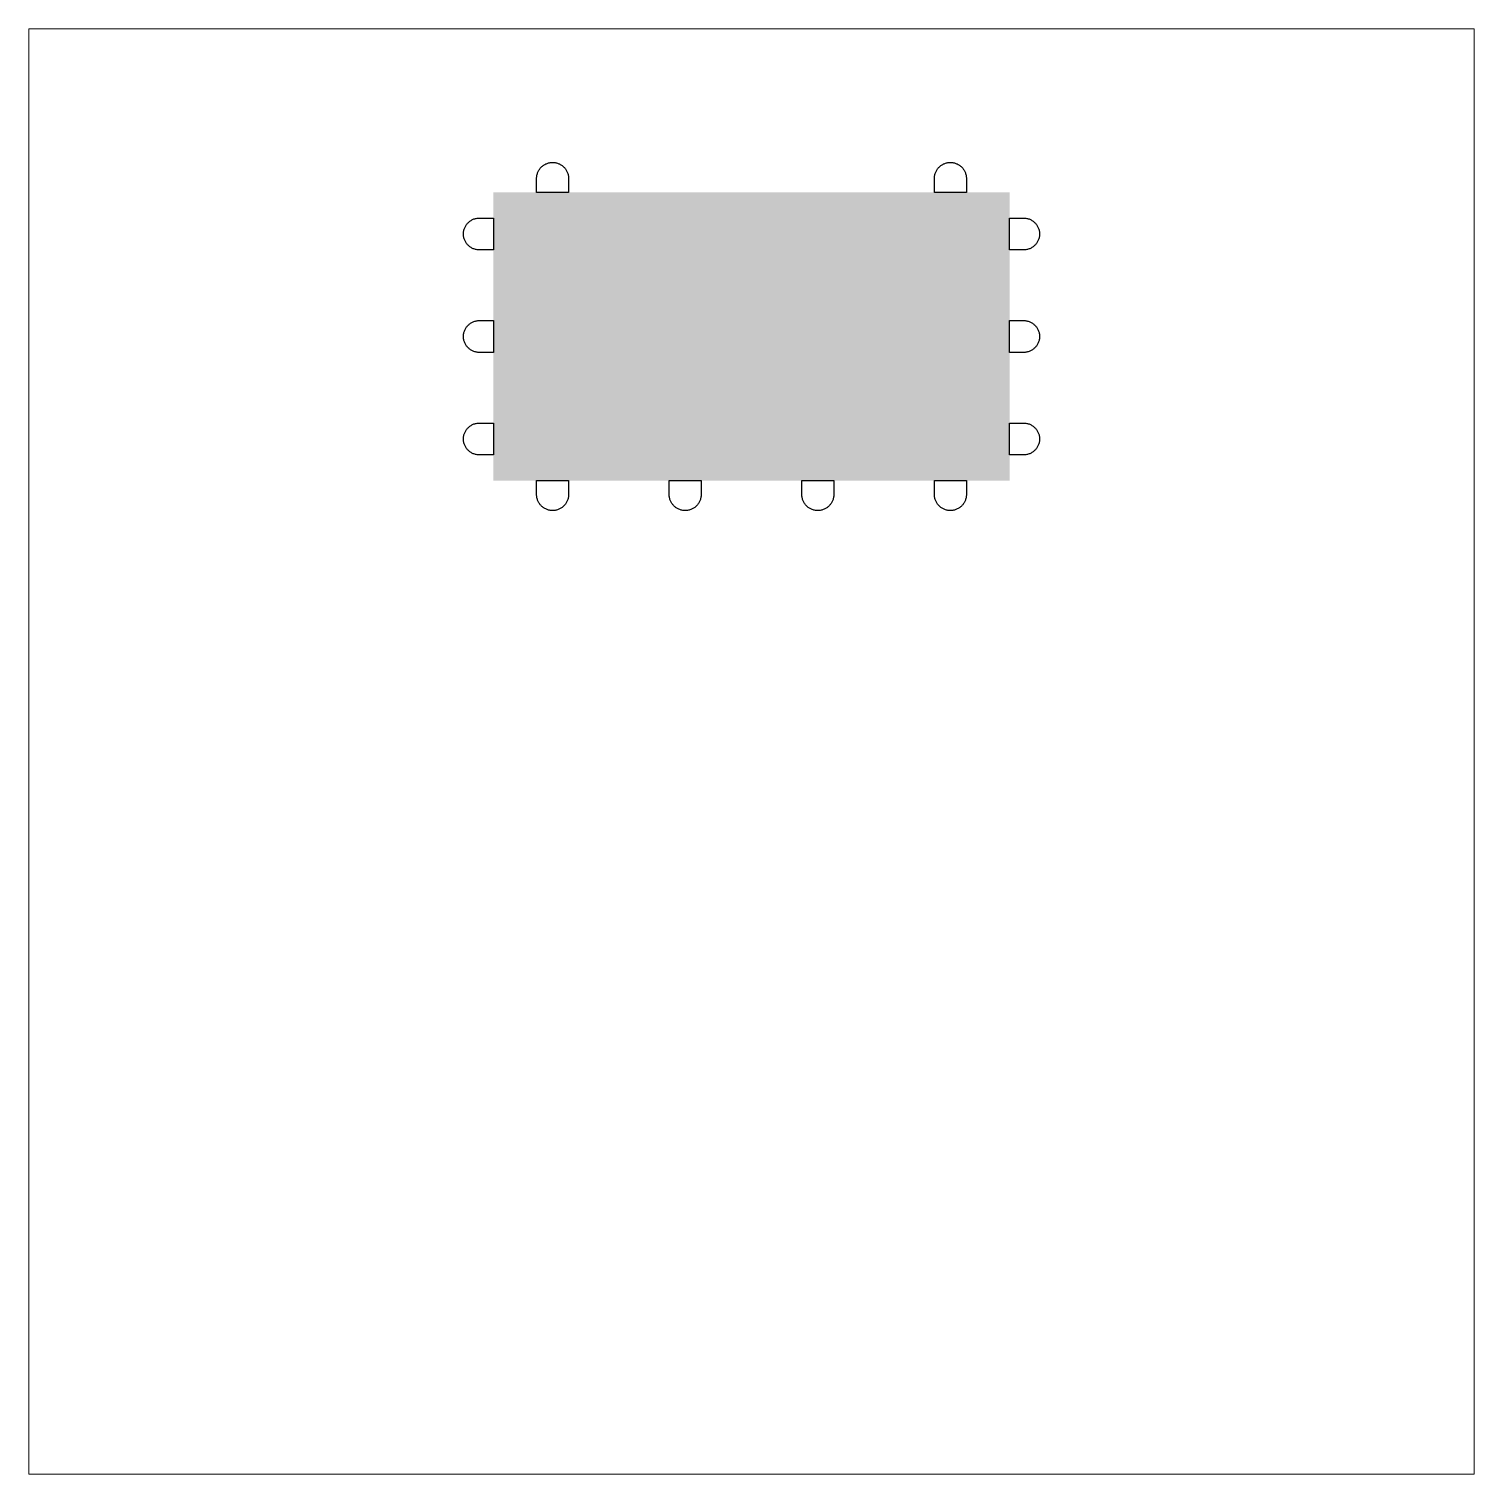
# Paper-space layout 'Layout1' of a CAD drawing. Header units: millimetres. Extents: x 0 to 550, y 0 to 550.
# The model-space entities are those that its viewports show. They can reach past a viewport. Long polylines and large blocks are cut down to what shows.
import ezdxf

# ---------------------------------------------------------------- set-up
doc = ezdxf.new("R2010")
doc.units = ezdxf.units.MM
doc.layers.add('Depth_2mm', color=7, linetype='Continuous')

msp = doc.modelspace()

# ---------------------------------------------------------------- hatches: boundary and pattern name
at = {"true_color": 0xebebeb, "transparency": 33554687}
msp.add_hatch(color=7, dxfattribs=at).paths.add_polyline_path([(373.380495, 487.991621), (373.380495, 378.303621), (176.894505, 378.303621), (176.894505, 487.991621)], flags=0)

# ---------------------------------------------------------------- linework, layer by layer
at = {"layer": 'Depth_2mm', "color": 3, "linetype": 'Continuous', "lineweight": 25, "true_color": 0x00ff00}
for points in [[(205.482746, 493.360433), (205.482746, 492.521556), (205.482746, 490.676027), (205.482746, 488.830498), (205.482746, 487.991621), (203.583019, 487.991621), (199.40362, 487.991621), (195.22422, 487.991621), (193.324494, 487.991621), (193.324494, 488.830498), (193.324494, 490.676027), (193.324494, 492.521556), (193.324494, 493.360433), (193.33241, 493.673066), (193.355904, 493.981618), (193.394592, 494.285705), (193.448092, 494.584944), (193.516019, 494.878951), (193.597992, 495.167345), (193.693625, 495.44974), (193.802537, 495.725755), (193.924345, 495.995006), (194.058664, 496.25711), (194.205112, 496.511683), (194.363305, 496.758343), (194.532861, 496.996705), (194.713396, 497.226388), (194.904527, 497.447008), (195.105871, 497.658181), (195.317045, 497.859525), (195.537664, 498.050656), (195.767347, 498.231191), (196.00571, 498.400747), (196.25237, 498.558941), (196.506943, 498.705389), (196.769047, 498.839708), (197.038298, 498.961515), (197.314312, 499.070427), (197.596708, 499.166061), (197.885101, 499.248033), (198.179109, 499.315961), (198.478348, 499.36946), (198.782435, 499.408148), (199.090986, 499.431642), (199.40362, 499.439559), (199.716253, 499.431642), (200.024805, 499.408148), (200.328891, 499.36946), (200.62813, 499.315961), (200.922138, 499.248033), (201.210531, 499.166061), (201.492927, 499.070427), (201.768942, 498.961515), (202.038192, 498.839708), (202.300296, 498.705389), (202.554869, 498.558941), (202.801529, 498.400747), (203.039892, 498.231191), (203.269575, 498.050656), (203.490195, 497.859525), (203.701368, 497.658181), (203.902712, 497.447008), (204.093843, 497.226388), (204.274378, 496.996705), (204.443934, 496.758343), (204.602127, 496.511683), (204.748575, 496.25711), (204.882894, 495.995006), (205.004702, 495.725755), (205.113614, 495.44974), (205.209248, 495.167345), (205.29122, 494.878951), (205.359147, 494.584944), (205.412647, 494.285705), (205.451335, 493.981618), (205.474829, 493.673066), (205.482746, 493.360433)], [(356.950506, 493.360433), (356.950506, 492.521556), (356.950506, 490.676027), (356.950506, 488.830498), (356.950506, 487.991621), (355.05078, 487.991621), (350.87138, 487.991621), (346.691981, 487.991621), (344.792254, 487.991621), (344.792254, 488.830498), (344.792254, 490.676027), (344.792254, 492.521556), (344.792254, 493.360433), (344.800171, 493.673066), (344.823665, 493.981618), (344.862353, 494.285705), (344.915853, 494.584944), (344.98378, 494.878951), (345.065752, 495.167345), (345.161386, 495.44974), (345.270298, 495.725755), (345.392106, 495.995006), (345.526425, 496.25711), (345.672873, 496.511683), (345.831066, 496.758343), (346.000622, 496.996705), (346.181157, 497.226388), (346.372288, 497.447008), (346.573632, 497.658181), (346.784805, 497.859525), (347.005425, 498.050656), (347.235108, 498.231191), (347.473471, 498.400747), (347.720131, 498.558941), (347.974704, 498.705389), (348.236808, 498.839708), (348.506058, 498.961515), (348.782073, 499.070427), (349.064469, 499.166061), (349.352862, 499.248033), (349.64687, 499.315961), (349.946109, 499.36946), (350.250195, 499.408148), (350.558747, 499.431642), (350.87138, 499.439559), (351.184014, 499.431642), (351.492565, 499.408148), (351.796652, 499.36946), (352.095891, 499.315961), (352.389899, 499.248033), (352.678292, 499.166061), (352.960688, 499.070427), (353.236702, 498.961515), (353.505953, 498.839708), (353.768057, 498.705389), (354.02263, 498.558941), (354.26929, 498.400747), (354.507653, 498.231191), (354.737336, 498.050656), (354.957955, 497.859525), (355.169129, 497.658181), (355.370473, 497.447008), (355.561604, 497.226388), (355.742139, 496.996705), (355.911695, 496.758343), (356.069888, 496.511683), (356.216336, 496.25711), (356.350655, 495.995006), (356.472463, 495.725755), (356.581375, 495.44974), (356.677008, 495.167345), (356.758981, 494.878951), (356.826908, 494.584944), (356.880408, 494.285705), (356.919096, 493.981618), (356.94259, 493.673066), (356.950506, 493.360433)], [(176.894505, 466.107412), (176.059111, 466.107412), (174.221244, 466.107412), (172.383376, 466.107412), (171.547982, 466.107412), (171.235349, 466.115329), (170.926797, 466.138823), (170.62271, 466.177511), (170.323471, 466.231011), (170.029464, 466.298938), (169.74107, 466.38091), (169.458675, 466.476544), (169.18266, 466.585456), (168.913409, 466.707263), (168.651306, 466.841582), (168.396732, 466.98803), (168.150073, 467.146224), (167.91171, 467.31578), (167.682027, 467.496315), (167.461407, 467.687446), (167.250234, 467.88879), (167.04889, 468.099963), (166.857759, 468.320583), (166.677224, 468.550266), (166.507668, 468.788629), (166.349474, 469.035288), (166.203027, 469.289862), (166.068707, 469.551965), (165.9469, 469.821216), (165.837988, 470.097231), (165.742354, 470.379627), (165.660382, 470.66802), (165.592455, 470.962027), (165.538955, 471.261266), (165.500267, 471.565353), (165.476773, 471.873905), (165.468856, 472.186538), (165.476773, 472.499171), (165.500267, 472.807723), (165.538955, 473.11181), (165.592455, 473.411049), (165.660382, 473.705056), (165.742354, 473.99345), (165.837988, 474.275845), (165.9469, 474.55186), (166.068707, 474.821111), (166.203027, 475.083215), (166.349474, 475.337788), (166.507668, 475.584448), (166.677224, 475.82281), (166.857759, 476.052493), (167.04889, 476.273113), (167.250234, 476.484287), (167.461407, 476.68563), (167.682027, 476.876761), (167.91171, 477.057296), (168.150073, 477.226852), (168.396732, 477.385046), (168.651306, 477.531494), (168.913409, 477.665813), (169.18266, 477.78762), (169.458675, 477.896532), (169.74107, 477.992166), (170.029464, 478.074138), (170.323471, 478.142066), (170.62271, 478.195565), (170.926797, 478.234254), (171.235349, 478.257748), (171.547982, 478.265664), (172.383376, 478.265664), (174.221244, 478.265664), (176.059111, 478.265664), (176.894505, 478.265664), (176.894505, 476.365937), (176.894505, 472.186538), (176.894505, 468.007139), (176.894505, 466.107412)], [(378.727018, 466.107412), (377.891624, 466.107412), (376.053756, 466.107412), (374.215889, 466.107412), (373.380495, 466.107412), (373.380495, 468.007139), (373.380495, 472.186538), (373.380495, 476.365937), (373.380495, 478.265664), (374.215889, 478.265664), (376.053756, 478.265664), (377.891624, 478.265664), (378.727018, 478.265664), (379.039651, 478.257748), (379.348203, 478.234254), (379.65229, 478.195565), (379.951529, 478.142066), (380.245536, 478.074138), (380.53393, 477.992166), (380.816325, 477.896532), (381.09234, 477.78762), (381.361591, 477.665813), (381.623694, 477.531494), (381.878268, 477.385046), (382.124927, 477.226852), (382.36329, 477.057296), (382.592973, 476.876761), (382.813593, 476.68563), (383.024766, 476.484287), (383.22611, 476.273113), (383.417241, 476.052493), (383.597776, 475.82281), (383.767332, 475.584448), (383.925526, 475.337788), (384.071973, 475.083215), (384.206293, 474.821111), (384.3281, 474.55186), (384.437012, 474.275845), (384.532646, 473.99345), (384.614618, 473.705056), (384.682545, 473.411049), (384.736045, 473.11181), (384.774733, 472.807723), (384.798227, 472.499171), (384.806144, 472.186538), (384.798227, 471.873905), (384.774733, 471.565353), (384.736045, 471.261266), (384.682545, 470.962027), (384.614618, 470.66802), (384.532646, 470.379627), (384.437012, 470.097231), (384.3281, 469.821216), (384.206293, 469.551965), (384.071973, 469.289862), (383.925526, 469.035288), (383.767332, 468.788629), (383.597776, 468.550266), (383.417241, 468.320583), (383.22611, 468.099963), (383.024766, 467.88879), (382.813593, 467.687446), (382.592973, 467.496315), (382.36329, 467.31578), (382.124927, 467.146224), (381.878268, 466.98803), (381.623694, 466.841582), (381.361591, 466.707263), (381.09234, 466.585456), (380.816325, 466.476544), (380.53393, 466.38091), (380.245536, 466.298938), (379.951529, 466.231011), (379.65229, 466.177511), (379.348203, 466.138823), (379.039651, 466.115329), (378.727018, 466.107412)], [(176.894505, 439.237892), (176.894505, 437.338165), (176.894505, 433.158766), (176.894505, 428.979367), (176.894505, 427.07964), (176.059111, 427.07964), (174.221244, 427.07964), (172.383376, 427.07964), (171.547982, 427.07964), (171.235349, 427.087556), (170.926797, 427.11105), (170.62271, 427.149739), (170.323471, 427.203238), (170.029464, 427.271165), (169.74107, 427.353138), (169.458675, 427.448771), (169.18266, 427.557684), (168.913409, 427.679491), (168.651306, 427.81381), (168.396732, 427.960258), (168.150073, 428.118451), (167.91171, 428.288007), (167.682027, 428.468542), (167.461407, 428.659673), (167.250234, 428.861017), (167.04889, 429.072191), (166.857759, 429.29281), (166.677224, 429.522493), (166.507668, 429.760856), (166.349474, 430.007516), (166.203027, 430.262089), (166.068707, 430.524193), (165.9469, 430.793444), (165.837988, 431.069459), (165.742354, 431.351854), (165.660382, 431.640247), (165.592455, 431.934255), (165.538955, 432.233494), (165.500267, 432.537581), (165.476773, 432.846132), (165.468856, 433.158766), (165.476773, 433.471399), (165.500267, 433.779951), (165.538955, 434.084037), (165.592455, 434.383276), (165.660382, 434.677284), (165.742354, 434.965677), (165.837988, 435.248073), (165.9469, 435.524088), (166.068707, 435.793338), (166.203027, 436.055442), (166.349474, 436.310015), (166.507668, 436.556675), (166.677224, 436.795038), (166.857759, 437.024721), (167.04889, 437.245341), (167.250234, 437.456514), (167.461407, 437.657858), (167.682027, 437.848989), (167.91171, 438.029524), (168.150073, 438.19908), (168.396732, 438.357273), (168.651306, 438.503721), (168.913409, 438.638041), (169.18266, 438.759848), (169.458675, 438.86876), (169.74107, 438.964394), (170.029464, 439.046366), (170.323471, 439.114293), (170.62271, 439.167793), (170.926797, 439.206481), (171.235349, 439.229975), (171.547982, 439.237892), (172.383376, 439.237892), (174.221244, 439.237892), (176.059111, 439.237892), (176.894505, 439.237892)], [(378.727018, 427.07964), (377.891624, 427.07964), (376.053756, 427.07964), (374.215889, 427.07964), (373.380495, 427.07964), (373.380495, 428.979367), (373.380495, 433.158766), (373.380495, 437.338165), (373.380495, 439.237892), (374.215889, 439.237892), (376.053756, 439.237892), (377.891624, 439.237892), (378.727018, 439.237892), (379.039651, 439.229975), (379.348203, 439.206481), (379.65229, 439.167793), (379.951529, 439.114293), (380.245536, 439.046366), (380.53393, 438.964394), (380.816325, 438.86876), (381.09234, 438.759848), (381.361591, 438.638041), (381.623694, 438.503721), (381.878268, 438.357273), (382.124927, 438.19908), (382.36329, 438.029524), (382.592973, 437.848989), (382.813593, 437.657858), (383.024766, 437.456514), (383.22611, 437.245341), (383.417241, 437.024721), (383.597776, 436.795038), (383.767332, 436.556675), (383.925526, 436.310015), (384.071973, 436.055442), (384.206293, 435.793338), (384.3281, 435.524088), (384.437012, 435.248073), (384.532646, 434.965677), (384.614618, 434.677284), (384.682545, 434.383276), (384.736045, 434.084037), (384.774733, 433.779951), (384.798227, 433.471399), (384.806144, 433.158766), (384.798227, 432.846132), (384.774733, 432.537581), (384.736045, 432.233494), (384.682545, 431.934255), (384.614618, 431.640247), (384.532646, 431.351854), (384.437012, 431.069459), (384.3281, 430.793444), (384.206293, 430.524193), (384.071973, 430.262089), (383.925526, 430.007516), (383.767332, 429.760856), (383.597776, 429.522493), (383.417241, 429.29281), (383.22611, 429.072191), (383.024766, 428.861017), (382.813593, 428.659673), (382.592973, 428.468542), (382.36329, 428.288007), (382.124927, 428.118451), (381.878268, 427.960258), (381.623694, 427.81381), (381.361591, 427.679491), (381.09234, 427.557684), (380.816325, 427.448771), (380.53393, 427.353138), (380.245536, 427.271165), (379.951529, 427.203238), (379.65229, 427.149739), (379.348203, 427.11105), (379.039651, 427.087556), (378.727018, 427.07964)], [(176.894505, 400.210119), (176.894505, 398.310392), (176.894505, 394.130993), (176.894505, 389.951594), (176.894505, 388.051867), (176.059111, 388.051867), (174.221244, 388.051867), (172.383376, 388.051867), (171.547982, 388.051867), (171.235349, 388.059784), (170.926797, 388.083278), (170.62271, 388.121966), (170.323471, 388.175466), (170.029464, 388.243393), (169.74107, 388.325365), (169.458675, 388.420999), (169.18266, 388.529911), (168.913409, 388.651718), (168.651306, 388.786038), (168.396732, 388.932485), (168.150073, 389.090679), (167.91171, 389.260235), (167.682027, 389.44077), (167.461407, 389.631901), (167.250234, 389.833245), (167.04889, 390.044418), (166.857759, 390.265038), (166.677224, 390.494721), (166.507668, 390.733084), (166.349474, 390.979743), (166.203027, 391.234317), (166.068707, 391.49642), (165.9469, 391.765671), (165.837988, 392.041686), (165.742354, 392.324082), (165.660382, 392.612475), (165.592455, 392.906483), (165.538955, 393.205721), (165.500267, 393.509808), (165.476773, 393.81836), (165.468856, 394.130993), (165.476773, 394.443626), (165.500267, 394.752178), (165.538955, 395.056265), (165.592455, 395.355504), (165.660382, 395.649511), (165.742354, 395.937905), (165.837988, 396.2203), (165.9469, 396.496315), (166.068707, 396.765566), (166.203027, 397.02767), (166.349474, 397.282243), (166.507668, 397.528903), (166.677224, 397.767266), (166.857759, 397.996948), (167.04889, 398.217568), (167.250234, 398.428742), (167.461407, 398.630085), (167.682027, 398.821216), (167.91171, 399.001751), (168.150073, 399.171307), (168.396732, 399.329501), (168.651306, 399.475949), (168.913409, 399.610268), (169.18266, 399.732075), (169.458675, 399.840987), (169.74107, 399.936621), (170.029464, 400.018593), (170.323471, 400.086521), (170.62271, 400.14002), (170.926797, 400.178709), (171.235349, 400.202203), (171.547982, 400.210119), (172.383376, 400.210119), (174.221244, 400.210119), (176.059111, 400.210119), (176.894505, 400.210119)], [(378.727018, 388.051867), (377.891624, 388.051867), (376.053756, 388.051867), (374.215889, 388.051867), (373.380495, 388.051867), (373.380495, 389.951594), (373.380495, 394.130993), (373.380495, 398.310392), (373.380495, 400.210119), (374.215889, 400.210119), (376.053756, 400.210119), (377.891624, 400.210119), (378.727018, 400.210119), (379.039651, 400.202203), (379.348203, 400.178709), (379.65229, 400.14002), (379.951529, 400.086521), (380.245536, 400.018593), (380.53393, 399.936621), (380.816325, 399.840987), (381.09234, 399.732075), (381.361591, 399.610268), (381.623694, 399.475949), (381.878268, 399.329501), (382.124927, 399.171307), (382.36329, 399.001751), (382.592973, 398.821216), (382.813593, 398.630085), (383.024766, 398.428742), (383.22611, 398.217568), (383.417241, 397.996948), (383.597776, 397.767266), (383.767332, 397.528903), (383.925526, 397.282243), (384.071973, 397.02767), (384.206293, 396.765566), (384.3281, 396.496315), (384.437012, 396.2203), (384.532646, 395.937905), (384.614618, 395.649511), (384.682545, 395.355504), (384.736045, 395.056265), (384.774733, 394.752178), (384.798227, 394.443626), (384.806144, 394.130993), (384.798227, 393.81836), (384.774733, 393.509808), (384.736045, 393.205721), (384.682545, 392.906483), (384.614618, 392.612475), (384.532646, 392.324082), (384.437012, 392.041686), (384.3281, 391.765671), (384.206293, 391.49642), (384.071973, 391.234317), (383.925526, 390.979743), (383.767332, 390.733084), (383.597776, 390.494721), (383.417241, 390.265038), (383.22611, 390.044418), (383.024766, 389.833245), (382.813593, 389.631901), (382.592973, 389.44077), (382.36329, 389.260235), (382.124927, 389.090679), (381.878268, 388.932485), (381.623694, 388.786038), (381.361591, 388.651718), (381.09234, 388.529911), (380.816325, 388.420999), (380.53393, 388.325365), (380.245536, 388.243393), (379.951529, 388.175466), (379.65229, 388.121966), (379.348203, 388.083278), (379.039651, 388.059784), (378.727018, 388.051867)], [(193.324494, 378.303621), (195.22422, 378.303621), (199.40362, 378.303621), (203.583019, 378.303621), (205.482746, 378.303621), (205.482746, 377.468227), (205.482746, 375.63036), (205.482746, 373.792492), (205.482746, 372.957098), (205.474829, 372.644465), (205.451335, 372.335913), (205.412647, 372.031826), (205.359147, 371.732588), (205.29122, 371.43858), (205.209248, 371.150187), (205.113614, 370.867791), (205.004702, 370.591776), (204.882894, 370.322525), (204.748575, 370.060422), (204.602127, 369.805848), (204.443934, 369.559189), (204.274378, 369.320826), (204.093843, 369.091143), (203.902712, 368.870523), (203.701368, 368.65935), (203.490195, 368.458006), (203.269575, 368.266875), (203.039892, 368.08634), (202.801529, 367.916784), (202.554869, 367.758591), (202.300296, 367.612143), (202.038192, 367.477824), (201.768942, 367.356016), (201.492927, 367.247104), (201.210531, 367.15147), (200.922138, 367.069498), (200.62813, 367.001571), (200.328891, 366.948071), (200.024805, 366.909383), (199.716253, 366.885889), (199.40362, 366.877972), (199.090986, 366.885889), (198.782435, 366.909383), (198.478348, 366.948071), (198.179109, 367.001571), (197.885101, 367.069498), (197.596708, 367.15147), (197.314312, 367.247104), (197.038298, 367.356016), (196.769047, 367.477824), (196.506943, 367.612143), (196.25237, 367.758591), (196.00571, 367.916784), (195.767347, 368.08634), (195.537664, 368.266875), (195.317045, 368.458006), (195.105871, 368.65935), (194.904527, 368.870523), (194.713396, 369.091143), (194.532861, 369.320826), (194.363305, 369.559189), (194.205112, 369.805848), (194.058664, 370.060422), (193.924345, 370.322525), (193.802537, 370.591776), (193.693625, 370.867791), (193.597992, 371.150187), (193.516019, 371.43858), (193.448092, 371.732588), (193.394592, 372.031826), (193.355904, 372.335913), (193.33241, 372.644465), (193.324494, 372.957098), (193.324494, 373.792492), (193.324494, 375.63036), (193.324494, 377.468227), (193.324494, 378.303621)], [(243.813747, 378.303621), (245.713474, 378.303621), (249.892873, 378.303621), (254.072272, 378.303621), (255.971999, 378.303621), (255.971999, 377.468227), (255.971999, 375.63036), (255.971999, 373.792492), (255.971999, 372.957098), (255.964083, 372.644465), (255.940589, 372.335913), (255.9019, 372.031826), (255.848401, 371.732588), (255.780473, 371.43858), (255.698501, 371.150187), (255.602867, 370.867791), (255.493955, 370.591776), (255.372148, 370.322525), (255.237829, 370.060422), (255.091381, 369.805848), (254.933187, 369.559189), (254.763631, 369.320826), (254.583096, 369.091143), (254.391965, 368.870523), (254.190622, 368.65935), (253.979448, 368.458006), (253.758828, 368.266875), (253.529146, 368.08634), (253.290783, 367.916784), (253.044123, 367.758591), (252.78955, 367.612143), (252.527446, 367.477824), (252.258195, 367.356016), (251.98218, 367.247104), (251.699785, 367.15147), (251.411391, 367.069498), (251.117384, 367.001571), (250.818145, 366.948071), (250.514058, 366.909383), (250.205506, 366.885889), (249.892873, 366.877972), (249.58024, 366.885889), (249.271688, 366.909383), (248.967601, 366.948071), (248.668363, 367.001571), (248.374355, 367.069498), (248.085962, 367.15147), (247.803566, 367.247104), (247.527551, 367.356016), (247.2583, 367.477824), (246.996197, 367.612143), (246.741623, 367.758591), (246.494964, 367.916784), (246.256601, 368.08634), (246.026918, 368.266875), (245.806298, 368.458006), (245.595125, 368.65935), (245.393781, 368.870523), (245.20265, 369.091143), (245.022115, 369.320826), (244.852559, 369.559189), (244.694366, 369.805848), (244.547918, 370.060422), (244.413598, 370.322525), (244.291791, 370.591776), (244.182879, 370.867791), (244.087245, 371.150187), (244.005273, 371.43858), (243.937346, 371.732588), (243.883846, 372.031826), (243.845158, 372.335913), (243.821664, 372.644465), (243.813747, 372.957098), (243.813747, 373.792492), (243.813747, 375.63036), (243.813747, 377.468227), (243.813747, 378.303621)], [(306.461253, 378.303621), (306.461253, 377.468227), (306.461253, 375.63036), (306.461253, 373.792492), (306.461253, 372.957098), (306.453336, 372.644465), (306.429842, 372.335913), (306.391154, 372.031826), (306.337654, 371.732588), (306.269727, 371.43858), (306.187755, 371.150187), (306.092121, 370.867791), (305.983209, 370.591776), (305.861402, 370.322525), (305.727082, 370.060422), (305.580634, 369.805848), (305.422441, 369.559189), (305.252885, 369.320826), (305.07235, 369.091143), (304.881219, 368.870523), (304.679875, 368.65935), (304.468702, 368.458006), (304.248082, 368.266875), (304.018399, 368.08634), (303.780036, 367.916784), (303.533377, 367.758591), (303.278803, 367.612143), (303.0167, 367.477824), (302.747449, 367.356016), (302.471434, 367.247104), (302.189038, 367.15147), (301.900645, 367.069498), (301.606637, 367.001571), (301.307399, 366.948071), (301.003312, 366.909383), (300.69476, 366.885889), (300.382127, 366.877972), (300.069494, 366.885889), (299.760942, 366.909383), (299.456855, 366.948071), (299.157616, 367.001571), (298.863609, 367.069498), (298.575215, 367.15147), (298.29282, 367.247104), (298.016805, 367.356016), (297.747554, 367.477824), (297.48545, 367.612143), (297.230877, 367.758591), (296.984217, 367.916784), (296.745854, 368.08634), (296.516172, 368.266875), (296.295552, 368.458006), (296.084378, 368.65935), (295.883035, 368.870523), (295.691904, 369.091143), (295.511369, 369.320826), (295.341813, 369.559189), (295.183619, 369.805848), (295.037171, 370.060422), (294.902852, 370.322525), (294.781045, 370.591776), (294.672133, 370.867791), (294.576499, 371.150187), (294.494527, 371.43858), (294.426599, 371.732588), (294.3731, 372.031826), (294.334411, 372.335913), (294.310917, 372.644465), (294.303001, 372.957098), (294.303001, 373.792492), (294.303001, 375.63036), (294.303001, 377.468227), (294.303001, 378.303621), (296.202728, 378.303621), (300.382127, 378.303621), (304.561526, 378.303621), (306.461253, 378.303621)], [(356.950506, 378.303621), (356.950506, 377.468227), (356.950506, 375.63036), (356.950506, 373.792492), (356.950506, 372.957098), (356.94259, 372.644465), (356.919096, 372.335913), (356.880408, 372.031826), (356.826908, 371.732588), (356.758981, 371.43858), (356.677008, 371.150187), (356.581375, 370.867791), (356.472463, 370.591776), (356.350655, 370.322525), (356.216336, 370.060422), (356.069888, 369.805848), (355.911695, 369.559189), (355.742139, 369.320826), (355.561604, 369.091143), (355.370473, 368.870523), (355.169129, 368.65935), (354.957955, 368.458006), (354.737336, 368.266875), (354.507653, 368.08634), (354.26929, 367.916784), (354.02263, 367.758591), (353.768057, 367.612143), (353.505953, 367.477824), (353.236702, 367.356016), (352.960688, 367.247104), (352.678292, 367.15147), (352.389899, 367.069498), (352.095891, 367.001571), (351.796652, 366.948071), (351.492565, 366.909383), (351.184014, 366.885889), (350.87138, 366.877972), (350.558747, 366.885889), (350.250195, 366.909383), (349.946109, 366.948071), (349.64687, 367.001571), (349.352862, 367.069498), (349.064469, 367.15147), (348.782073, 367.247104), (348.506058, 367.356016), (348.236808, 367.477824), (347.974704, 367.612143), (347.720131, 367.758591), (347.473471, 367.916784), (347.235108, 368.08634), (347.005425, 368.266875), (346.784805, 368.458006), (346.573632, 368.65935), (346.372288, 368.870523), (346.181157, 369.091143), (346.000622, 369.320826), (345.831066, 369.559189), (345.672873, 369.805848), (345.526425, 370.060422), (345.392106, 370.322525), (345.270298, 370.591776), (345.161386, 370.867791), (345.065752, 371.150187), (344.98378, 371.43858), (344.915853, 371.732588), (344.862353, 372.031826), (344.823665, 372.335913), (344.800171, 372.644465), (344.792254, 372.957098), (344.792254, 373.792492), (344.792254, 375.63036), (344.792254, 377.468227), (344.792254, 378.303621), (346.691981, 378.303621), (350.87138, 378.303621), (355.05078, 378.303621), (356.950506, 378.303621)]]:
    msp.add_lwpolyline(points, close=True, dxfattribs=at)

psp = doc.layouts.get("Layout1")

# ---------------------------------------------------------------- viewports
at = {"layer": '0'}
psp.add_viewport(center=(275.1375, 275.1375), size=(550.275, 550.275), view_center_point=(275.1375, 275.1375), view_height=550.275, dxfattribs=at)

doc.saveas('drawing.dxf')
